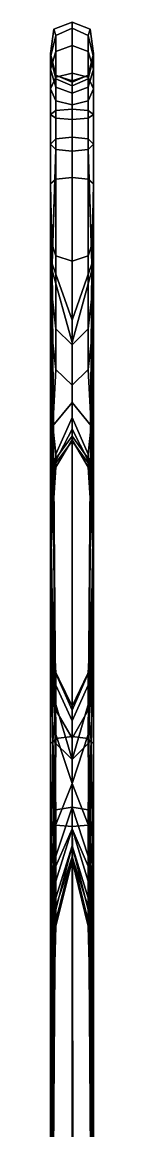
# Model space of a CAD drawing. Extents: x 0 to 405, y 0 to 52.
# Drawn here: x 0.14 to 1.34, y 21.32 to 52.1 of the extents above; entities that cross this region are included whole.
import ezdxf

# ---------------------------------------------------------------- set-up
doc = ezdxf.new("R2010")
doc.units = 0
doc.layers.add('COTAS', color=5, linetype='CONTINUOUS')

msp = doc.modelspace()

# ---------------------------------------------------------------- linework, layer by layer
at = {"layer": 'COTAS'}
for points in [[(0.24, 51.901, 8.206), (0.294, 51.729, 9.387), (0.744, 51.929, 9.456), (0.744, 52.097, 8.206)], [(0.24, 51.901, 8.206), (0.744, 52.097, 8.206), (0.744, 51.929, 6.956), (0.294, 51.729, 7.026)], [(1.248, 51.901, 8.206), (0.744, 52.097, 8.206), (0.744, 51.929, 9.456), (1.194, 51.729, 9.387)], [(1.248, 51.901, 8.206), (1.194, 51.729, 7.026), (0.744, 51.929, 6.956), (0.744, 52.097, 8.206)], [(0.24, 51.901, 8.206), (0.294, 51.729, 7.026), (0.144, 51.127, 7.234), (0.144, 51.23, 7.92)], [(0.24, 51.901, 8.206), (0.144, 51.23, 7.92), (0.144, 51.064, 8.206), (0.144, 51.23, 8.493)], [(0.24, 51.901, 8.206), (0.144, 51.23, 8.493), (0.144, 51.127, 9.178), (0.294, 51.729, 9.387)], [(0.294, 51.284, 5.945), (0.144, 50.788, 6.409), (0.144, 51.127, 7.234), (0.294, 51.729, 7.026)], [(0.294, 51.284, 10.468), (0.294, 51.729, 9.387), (0.144, 51.127, 9.178), (0.144, 50.788, 10.003)], [(0.294, 51.284, 10.468), (0.744, 51.449, 10.623), (0.744, 51.929, 9.456), (0.294, 51.729, 9.387)], [(0.294, 51.284, 5.945), (0.294, 51.729, 7.026), (0.744, 51.929, 6.956), (0.744, 51.449, 5.79)], [(1.194, 51.284, 10.468), (1.194, 51.729, 9.387), (0.744, 51.929, 9.456), (0.744, 51.449, 10.623)], [(1.194, 51.284, 5.945), (0.744, 51.449, 5.79), (0.744, 51.929, 6.956), (1.194, 51.729, 7.026)], [(1.248, 51.901, 8.206), (1.194, 51.729, 9.387), (1.344, 51.127, 9.178), (1.344, 51.23, 8.493)], [(1.248, 51.901, 8.206), (1.344, 51.23, 7.92), (1.344, 51.127, 7.234), (1.194, 51.729, 7.026)], [(1.194, 51.284, 10.468), (1.344, 50.788, 10.003), (1.344, 51.127, 9.178), (1.194, 51.729, 9.387)], [(1.194, 51.284, 5.945), (1.194, 51.729, 7.026), (1.344, 51.127, 7.234), (1.344, 50.788, 6.409)], [(1.248, 51.901, 8.206), (1.344, 51.23, 8.493), (1.344, 51.064, 8.206), (1.344, 51.23, 7.92)], [(0.294, 51.284, 10.468), (0.294, 50.57, 11.394), (0.744, 50.679, 11.621), (0.744, 51.449, 10.623)], [(0.294, 51.284, 5.945), (0.744, 51.449, 5.79), (0.744, 50.679, 4.791), (0.294, 50.57, 5.019)], [(1.194, 51.284, 10.468), (0.744, 51.449, 10.623), (0.744, 50.679, 11.621), (1.194, 50.57, 11.394)], [(1.194, 51.284, 5.945), (1.194, 50.57, 5.019), (0.744, 50.679, 4.791), (0.744, 51.449, 5.79)], [(0.294, 51.284, 5.945), (0.294, 50.57, 5.019), (0.144, 50.243, 5.703), (0.144, 50.788, 6.409)], [(0.294, 51.284, 10.468), (0.144, 50.788, 10.003), (0.144, 50.243, 10.71), (0.294, 50.57, 11.394)], [(0.294, 50.63, 7.939), (0.144, 51.23, 7.92), (0.144, 51.127, 7.234), (0.294, 50.526, 7.443)], [(0.294, 50.63, 7.939), (0.294, 50.614, 8.206), (0.144, 51.064, 8.206), (0.144, 51.23, 7.92)], [(0.294, 50.63, 8.474), (0.144, 51.23, 8.493), (0.144, 51.064, 8.206), (0.294, 50.614, 8.206)], [(0.294, 50.63, 8.474), (0.294, 50.526, 8.97), (0.144, 51.127, 9.178), (0.144, 51.23, 8.493)], [(0.294, 50.291, 6.874), (0.294, 50.526, 7.443), (0.144, 51.127, 7.234), (0.144, 50.788, 6.409)], [(0.294, 50.291, 9.539), (0.144, 50.788, 10.003), (0.144, 51.127, 9.178), (0.294, 50.526, 8.97)], [(1.194, 51.284, 10.468), (1.194, 50.57, 11.394), (1.344, 50.243, 10.71), (1.344, 50.788, 10.003)], [(1.194, 51.284, 5.945), (1.344, 50.788, 6.409), (1.344, 50.243, 5.703), (1.194, 50.57, 5.019)], [(1.194, 50.63, 8.474), (1.344, 51.23, 8.493), (1.344, 51.127, 9.178), (1.194, 50.526, 8.97)], [(1.194, 50.63, 8.474), (1.194, 50.614, 8.206), (1.344, 51.064, 8.206), (1.344, 51.23, 8.493)], [(1.194, 50.63, 7.939), (1.344, 51.23, 7.92), (1.344, 51.064, 8.206), (1.194, 50.614, 8.206)], [(1.194, 50.63, 7.939), (1.194, 50.526, 7.443), (1.344, 51.127, 7.234), (1.344, 51.23, 7.92)], [(1.194, 50.291, 9.539), (1.194, 50.526, 8.97), (1.344, 51.127, 9.178), (1.344, 50.788, 10.003)], [(1.194, 50.291, 6.874), (1.344, 50.788, 6.409), (1.344, 51.127, 7.234), (1.194, 50.526, 7.443)], [(0.294, 50.291, 6.874), (0.144, 50.788, 6.409), (0.144, 50.243, 5.703), (0.294, 49.916, 6.386)], [(0.294, 50.291, 9.539), (0.294, 49.916, 10.026), (0.144, 50.243, 10.71), (0.144, 50.788, 10.003)], [(1.194, 50.291, 9.539), (1.344, 50.788, 10.003), (1.344, 50.243, 10.71), (1.194, 49.916, 10.026)], [(1.194, 50.291, 6.874), (1.194, 49.916, 6.386), (1.344, 50.243, 5.703), (1.344, 50.788, 6.409)], [(0.294, 49.644, 4.305), (0.144, 49.536, 5.158), (0.144, 50.243, 5.703), (0.294, 50.57, 5.019)], [(0.294, 49.644, 12.107), (0.294, 50.57, 11.394), (0.144, 50.243, 10.71), (0.144, 49.536, 11.255)], [(0.294, 49.644, 12.107), (0.744, 49.68, 12.391), (0.744, 50.679, 11.621), (0.294, 50.57, 11.394)], [(0.294, 49.644, 4.305), (0.294, 50.57, 5.019), (0.744, 50.679, 4.791), (0.744, 49.68, 4.021)], [(0.294, 50.63, 8.474), (0.744, 50.429, 8.467), (0.744, 50.325, 8.9), (0.294, 50.526, 8.97)], [(0.294, 50.63, 7.939), (0.294, 50.526, 7.443), (0.744, 50.325, 7.513), (0.744, 50.429, 7.945)], [(0.294, 50.63, 8.474), (0.294, 50.614, 8.206), (0.744, 50.464, 8.206), (0.744, 50.429, 8.467)], [(0.294, 50.63, 7.939), (0.744, 50.429, 7.945), (0.744, 50.464, 8.206), (0.294, 50.614, 8.206)], [(0.294, 50.291, 9.539), (0.294, 50.526, 8.97), (0.744, 50.325, 8.9), (0.744, 50.126, 9.384)], [(0.294, 50.291, 6.874), (0.744, 50.126, 7.029), (0.744, 50.325, 7.513), (0.294, 50.526, 7.443)], [(1.194, 49.644, 12.107), (1.194, 50.57, 11.394), (0.744, 50.679, 11.621), (0.744, 49.68, 12.391)], [(1.194, 49.644, 4.305), (0.744, 49.68, 4.021), (0.744, 50.679, 4.791), (1.194, 50.57, 5.019)], [(1.194, 50.63, 8.474), (1.194, 50.526, 8.97), (0.744, 50.325, 8.9), (0.744, 50.429, 8.467)], [(1.194, 50.63, 7.939), (0.744, 50.429, 7.945), (0.744, 50.325, 7.513), (1.194, 50.526, 7.443)], [(1.194, 50.63, 8.474), (0.744, 50.429, 8.467), (0.744, 50.464, 8.206), (1.194, 50.614, 8.206)], [(1.194, 50.63, 7.939), (1.194, 50.614, 8.206), (0.744, 50.464, 8.206), (0.744, 50.429, 7.945)], [(1.194, 50.291, 9.539), (0.744, 50.126, 9.384), (0.744, 50.325, 8.9), (1.194, 50.526, 8.97)], [(1.194, 50.291, 6.874), (1.194, 50.526, 7.443), (0.744, 50.325, 7.513), (0.744, 50.126, 7.029)], [(1.194, 49.644, 12.107), (1.344, 49.536, 11.255), (1.344, 50.243, 10.71), (1.194, 50.57, 11.394)], [(1.194, 49.644, 4.305), (1.194, 50.57, 5.019), (1.344, 50.243, 5.703), (1.344, 49.536, 5.158)], [(0.294, 49.428, 6.01), (0.294, 49.916, 6.386), (0.144, 50.243, 5.703), (0.144, 49.536, 5.158)], [(0.294, 49.428, 10.402), (0.144, 49.536, 11.255), (0.144, 50.243, 10.71), (0.294, 49.916, 10.026)], [(0.294, 50.291, 9.539), (0.744, 50.126, 9.384), (0.744, 49.806, 9.799), (0.294, 49.916, 10.026)], [(0.294, 50.291, 6.874), (0.294, 49.916, 6.386), (0.744, 49.806, 6.614), (0.744, 50.126, 7.029)], [(1.194, 50.291, 9.539), (1.194, 49.916, 10.026), (0.744, 49.806, 9.799), (0.744, 50.126, 9.384)], [(1.194, 50.291, 6.874), (0.744, 50.126, 7.029), (0.744, 49.806, 6.614), (1.194, 49.916, 6.386)], [(1.194, 49.428, 10.402), (1.194, 49.916, 10.026), (1.344, 50.243, 10.71), (1.344, 49.536, 11.255)], [(1.194, 49.428, 6.01), (1.344, 49.536, 5.158), (1.344, 50.243, 5.703), (1.194, 49.916, 6.386)], [(0.294, 49.428, 10.402), (0.294, 49.916, 10.026), (0.744, 49.806, 9.799), (0.744, 49.392, 10.118)], [(0.294, 49.428, 6.01), (0.744, 49.392, 6.295), (0.744, 49.806, 6.614), (0.294, 49.916, 6.386)], [(1.194, 49.428, 10.402), (0.744, 49.392, 10.118), (0.744, 49.806, 9.799), (1.194, 49.916, 10.026)], [(1.194, 49.428, 6.01), (1.194, 49.916, 6.386), (0.744, 49.806, 6.614), (0.744, 49.392, 6.295)], [(0.294, 49.644, 4.305), (0.294, 48.563, 3.861), (0.144, 48.711, 4.818), (0.144, 49.536, 5.158)], [(0.294, 49.644, 12.107), (0.144, 49.536, 11.255), (0.144, 48.711, 11.594), (0.294, 48.563, 12.552)], [(0.294, 49.644, 12.107), (0.294, 48.563, 12.552), (0.744, 48.514, 12.871), (0.744, 49.68, 12.391)], [(0.294, 49.644, 4.305), (0.744, 49.68, 4.021), (0.744, 48.514, 3.541), (0.294, 48.563, 3.861)], [(1.194, 49.644, 12.107), (0.744, 49.68, 12.391), (0.744, 48.514, 12.871), (1.194, 48.563, 12.552)], [(1.194, 49.644, 4.305), (1.194, 48.563, 3.861), (0.744, 48.514, 3.541), (0.744, 49.68, 4.021)], [(1.194, 49.644, 12.107), (1.194, 48.563, 12.552), (1.344, 48.711, 11.594), (1.344, 49.536, 11.255)], [(1.194, 49.644, 4.305), (1.344, 49.536, 5.158), (1.344, 48.711, 4.818), (1.194, 48.563, 3.861)], [(0.294, 49.428, 6.01), (0.144, 49.536, 5.158), (0.144, 48.711, 4.818), (0.294, 48.859, 5.776)], [(0.294, 49.428, 10.402), (0.294, 48.859, 10.637), (0.144, 48.711, 11.594), (0.144, 49.536, 11.255)], [(0.294, 49.428, 10.402), (0.744, 49.392, 10.118), (0.744, 48.908, 10.317), (0.294, 48.859, 10.637)], [(0.294, 49.428, 6.01), (0.294, 48.859, 5.776), (0.744, 48.908, 6.095), (0.744, 49.392, 6.295)], [(1.194, 49.428, 10.402), (1.194, 48.859, 10.637), (0.744, 48.908, 10.317), (0.744, 49.392, 10.118)], [(1.194, 49.428, 6.01), (0.744, 49.392, 6.295), (0.744, 48.908, 6.095), (1.194, 48.859, 5.776)], [(1.194, 49.428, 10.402), (1.344, 49.536, 11.255), (1.344, 48.711, 11.594), (1.194, 48.859, 10.637)], [(1.194, 49.428, 6.01), (1.194, 48.859, 5.776), (1.344, 48.711, 4.818), (1.344, 49.536, 5.158)], [(0.294, 47.743, 5.682), (0.294, 48.859, 5.776), (0.144, 48.711, 4.818), (0.144, 47.607, 4.755)], [(0.294, 47.743, 10.731), (0.144, 47.607, 11.658), (0.144, 48.711, 11.594), (0.294, 48.859, 10.637)], [(0.193, 45.391, 3.628), (0.144, 47.607, 4.755), (0.144, 48.711, 4.818), (0.294, 48.563, 3.861)], [(0.181, 45.244, 12.809), (0.294, 48.563, 12.552), (0.144, 48.711, 11.594), (0.144, 47.607, 11.658)], [(0.294, 47.743, 10.731), (0.294, 48.859, 10.637), (0.744, 48.908, 10.317), (0.744, 47.788, 10.422)], [(0.294, 47.743, 5.682), (0.744, 47.788, 5.991), (0.744, 48.908, 6.095), (0.294, 48.859, 5.776)], [(1.194, 47.743, 10.731), (0.744, 47.788, 10.422), (0.744, 48.908, 10.317), (1.194, 48.859, 10.637)], [(1.194, 47.743, 5.682), (1.194, 48.859, 5.776), (0.744, 48.908, 6.095), (0.744, 47.788, 5.991)], [(1.194, 47.743, 10.731), (1.194, 48.859, 10.637), (1.344, 48.711, 11.594), (1.344, 47.607, 11.658)], [(1.194, 47.743, 5.682), (1.344, 47.607, 4.755), (1.344, 48.711, 4.818), (1.194, 48.859, 5.776)], [(1.306, 45.244, 12.809), (1.344, 47.607, 11.658), (1.344, 48.711, 11.594), (1.194, 48.563, 12.552)], [(1.295, 45.391, 3.628), (1.194, 48.563, 3.861), (1.344, 48.711, 4.818), (1.344, 47.607, 4.755)], [(0.181, 45.244, 12.809), (0.744, 43.202, 13.123), (0.744, 48.514, 12.871), (0.294, 48.563, 12.552)], [(0.193, 45.391, 3.628), (0.294, 48.563, 3.861), (0.744, 48.514, 3.541), (0.744, 43.827, 3.29)], [(1.306, 45.244, 12.809), (1.194, 48.563, 12.552), (0.744, 48.514, 12.871), (0.744, 43.202, 13.123)], [(1.295, 45.391, 3.628), (0.744, 43.827, 3.29), (0.744, 48.514, 3.541), (1.194, 48.563, 3.861)], [(0.294, 47.743, 5.682), (0.144, 47.607, 4.755), (0.144, 46.064, 5.04), (0.294, 45.614, 5.727)], [(0.294, 47.743, 10.731), (0.294, 45.614, 10.686), (0.144, 46.064, 11.373), (0.144, 47.607, 11.658)], [(0.294, 47.743, 10.731), (0.744, 47.788, 10.422), (0.744, 45.464, 10.456), (0.294, 45.614, 10.686)], [(0.294, 47.743, 5.682), (0.294, 45.614, 5.727), (0.744, 45.464, 5.956), (0.744, 47.788, 5.991)], [(1.194, 47.743, 10.731), (1.194, 45.614, 10.686), (0.744, 45.464, 10.456), (0.744, 47.788, 10.422)], [(1.194, 47.743, 5.682), (0.744, 47.788, 5.991), (0.744, 45.464, 5.956), (1.194, 45.614, 5.727)], [(1.194, 47.743, 10.731), (1.344, 47.607, 11.658), (1.344, 46.064, 11.373), (1.194, 45.614, 10.686)], [(1.194, 47.743, 5.682), (1.194, 45.614, 5.727), (1.344, 46.064, 5.04), (1.344, 47.607, 4.755)], [(0.193, 45.391, 3.628), (0.144, 44.909, 4.834), (0.144, 46.064, 5.04), (0.144, 47.607, 4.755)], [(0.181, 45.244, 12.809), (0.144, 47.607, 11.658), (0.144, 46.064, 11.373), (0.144, 44.909, 11.579)], [(1.295, 45.391, 3.628), (1.344, 47.607, 4.755), (1.344, 46.064, 5.04), (1.344, 44.909, 4.834)], [(1.306, 45.244, 12.809), (1.344, 44.909, 11.579), (1.344, 46.064, 11.373), (1.344, 47.607, 11.658)], [(0.294, 43.583, 5.702), (0.294, 45.614, 5.727), (0.144, 46.064, 5.04), (0.144, 44.909, 4.834)], [(0.294, 43.583, 10.711), (0.144, 44.909, 11.579), (0.144, 46.064, 11.373), (0.294, 45.614, 10.686)], [(1.194, 43.583, 10.711), (1.194, 45.614, 10.686), (1.344, 46.064, 11.373), (1.344, 44.909, 11.579)], [(1.194, 43.583, 5.702), (1.344, 44.909, 4.834), (1.344, 46.064, 5.04), (1.194, 45.614, 5.727)], [(0.294, 43.583, 10.711), (0.294, 45.614, 10.686), (0.744, 45.464, 10.456), (0.744, 43.141, 10.422)], [(0.294, 43.583, 5.702), (0.744, 43.141, 5.991), (0.744, 45.464, 5.956), (0.294, 45.614, 5.727)], [(1.194, 43.583, 10.711), (0.744, 43.141, 10.422), (0.744, 45.464, 10.456), (1.194, 45.614, 10.686)], [(1.194, 43.583, 5.702), (1.194, 45.614, 5.727), (0.744, 45.464, 5.956), (0.744, 43.141, 5.991)], [(0.193, 45.391, 3.628), (0.144, 37.782, 4.65), (0.144, 40.142, 5.169), (0.144, 43.169, 4.936)], [(0.193, 45.391, 3.628), (0.294, 32.214, 3.445), (0.144, 32.063, 4.16), (0.144, 37.782, 4.65)], [(0.193, 45.391, 3.628), (0.144, 43.169, 4.936), (0.144, 43.768, 5.132), (0.144, 44.909, 4.834)], [(0.181, 45.244, 12.809), (0.144, 43.169, 11.477), (0.144, 40.142, 11.244), (0.144, 38.866, 11.524)], [(0.181, 45.244, 12.809), (0.144, 44.909, 11.579), (0.144, 43.768, 11.28), (0.144, 43.169, 11.477)], [(0.181, 45.244, 12.809), (0.144, 35.966, 11.776), (0.144, 29.932, 12.253), (0.294, 29.806, 12.968)], [(0.181, 45.244, 12.809), (0.144, 38.866, 11.524), (0.144, 36.398, 11.3), (0.144, 35.966, 11.776)], [(0.181, 45.244, 12.809), (0.294, 29.806, 12.968), (0.744, 29.764, 13.206), (0.744, 43.202, 13.123)], [(0.193, 45.391, 3.628), (0.744, 43.827, 3.29), (0.744, 32.264, 3.206), (0.294, 32.214, 3.445)], [(1.295, 45.391, 3.628), (1.194, 32.214, 3.445), (0.744, 32.264, 3.206), (0.744, 43.827, 3.29)], [(1.306, 45.244, 12.809), (0.744, 43.202, 13.123), (0.744, 29.764, 13.206), (1.194, 29.806, 12.968)], [(1.295, 45.391, 3.628), (1.344, 37.782, 4.65), (1.344, 32.063, 4.16), (1.194, 32.214, 3.445)], [(1.306, 45.244, 12.809), (1.194, 29.806, 12.968), (1.344, 29.932, 12.253), (1.344, 35.966, 11.776)], [(1.295, 45.391, 3.628), (1.344, 44.909, 4.834), (1.344, 43.768, 5.132), (1.344, 43.169, 4.936)], [(1.295, 45.391, 3.628), (1.344, 43.169, 4.936), (1.344, 40.142, 5.169), (1.344, 37.782, 4.65)], [(1.306, 45.244, 12.809), (1.344, 43.169, 11.477), (1.344, 43.768, 11.28), (1.344, 44.909, 11.579)], [(1.306, 45.244, 12.809), (1.344, 38.866, 11.524), (1.344, 40.142, 11.244), (1.344, 43.169, 11.477)], [(1.306, 45.244, 12.809), (1.344, 35.966, 11.776), (1.344, 36.398, 11.3), (1.344, 38.866, 11.524)], [(0.294, 43.583, 10.711), (0.294, 42.457, 10.558), (0.144, 43.768, 11.28), (0.144, 44.909, 11.579)], [(0.294, 43.583, 5.702), (0.144, 44.909, 4.834), (0.144, 43.768, 5.132), (0.294, 42.457, 5.855)], [(1.194, 43.583, 10.711), (1.344, 44.909, 11.579), (1.344, 43.768, 11.28), (1.194, 42.457, 10.558)], [(1.194, 43.583, 5.702), (1.194, 42.457, 5.855), (1.344, 43.768, 5.132), (1.344, 44.909, 4.834)], [(0.21, 40.888, 10.261), (0.144, 43.169, 11.477), (0.144, 43.768, 11.28), (0.294, 42.457, 10.558)], [(0.21, 40.888, 6.151), (0.294, 42.457, 5.855), (0.144, 43.768, 5.132), (0.144, 43.169, 4.936)], [(1.277, 40.888, 10.261), (1.194, 42.457, 10.558), (1.344, 43.768, 11.28), (1.344, 43.169, 11.477)], [(1.277, 40.888, 6.151), (1.344, 43.169, 4.936), (1.344, 43.768, 5.132), (1.194, 42.457, 5.855)], [(0.294, 43.583, 10.711), (0.744, 43.141, 10.422), (0.744, 42.02, 10.317), (0.294, 42.457, 10.558)], [(0.294, 43.583, 5.702), (0.294, 42.457, 5.855), (0.744, 42.02, 6.095), (0.744, 43.141, 5.991)], [(1.194, 43.583, 10.711), (1.194, 42.457, 10.558), (0.744, 42.02, 10.317), (0.744, 43.141, 10.422)], [(1.194, 43.583, 5.702), (0.744, 43.141, 5.991), (0.744, 42.02, 6.095), (1.194, 42.457, 5.855)], [(0.21, 40.888, 10.261), (0.144, 37.155, 10.447), (0.144, 40.142, 11.244), (0.144, 43.169, 11.477)], [(0.21, 40.888, 6.151), (0.144, 43.169, 4.936), (0.144, 40.142, 5.169), (0.144, 37.155, 5.966)], [(1.277, 40.888, 10.261), (1.344, 43.169, 11.477), (1.344, 40.142, 11.244), (1.344, 37.155, 10.447)], [(1.277, 40.888, 6.151), (1.344, 37.155, 5.966), (1.344, 40.142, 5.169), (1.344, 43.169, 4.936)], [(0.21, 40.888, 10.261), (0.294, 42.457, 10.558), (0.744, 42.02, 10.317), (0.744, 41.536, 10.118)], [(0.21, 40.888, 6.151), (0.744, 41.536, 6.295), (0.744, 42.02, 6.095), (0.294, 42.457, 5.855)], [(1.277, 40.888, 10.261), (0.744, 41.536, 10.118), (0.744, 42.02, 10.317), (1.194, 42.457, 10.558)], [(1.277, 40.888, 6.151), (1.194, 42.457, 5.855), (0.744, 42.02, 6.095), (0.744, 41.536, 6.295)], [(0.21, 40.888, 10.261), (0.744, 41.536, 10.118), (0.744, 41.122, 9.799), (0.294, 40.107, 9.682)], [(0.21, 40.888, 6.151), (0.294, 40.107, 6.73), (0.744, 41.122, 6.614), (0.744, 41.536, 6.295)], [(1.277, 40.888, 10.261), (1.194, 40.107, 9.682), (0.744, 41.122, 9.799), (0.744, 41.536, 10.118)], [(1.277, 40.888, 6.151), (0.744, 41.536, 6.295), (0.744, 41.122, 6.614), (1.194, 40.107, 6.73)], [(0.294, 39.924, 9.265), (0.294, 40.107, 9.682), (0.744, 41.122, 9.799), (0.744, 40.802, 9.384)], [(0.294, 39.924, 7.148), (0.744, 40.802, 7.029), (0.744, 41.122, 6.614), (0.294, 40.107, 6.73)], [(1.194, 39.924, 9.265), (0.744, 40.802, 9.384), (0.744, 41.122, 9.799), (1.194, 40.107, 9.682)], [(1.194, 39.924, 7.148), (1.194, 40.107, 6.73), (0.744, 41.122, 6.614), (0.744, 40.802, 7.029)], [(0.21, 40.888, 10.261), (0.294, 40.107, 9.682), (0.144, 37.061, 9.333), (0.144, 36.666, 9.765)], [(0.21, 40.888, 6.151), (0.144, 36.666, 6.648), (0.144, 37.061, 7.08), (0.294, 40.107, 6.73)], [(0.21, 40.888, 10.261), (0.144, 36.666, 9.765), (0.144, 35.315, 10.018), (0.144, 37.155, 10.447)], [(0.21, 40.888, 6.151), (0.144, 37.155, 5.966), (0.144, 35.315, 6.395), (0.144, 36.666, 6.648)], [(0.294, 39.924, 9.265), (0.744, 40.802, 9.384), (0.744, 40.603, 8.9), (0.294, 39.987, 8.842)], [(0.294, 39.924, 7.148), (0.294, 39.987, 7.57), (0.744, 40.603, 7.513), (0.744, 40.802, 7.029)], [(1.194, 39.924, 9.265), (1.194, 39.987, 8.842), (0.744, 40.603, 8.9), (0.744, 40.802, 9.384)], [(1.194, 39.924, 7.148), (0.744, 40.802, 7.029), (0.744, 40.603, 7.513), (1.194, 39.987, 7.57)], [(1.277, 40.888, 6.151), (1.194, 40.107, 6.73), (1.344, 37.061, 7.08), (1.344, 36.666, 6.648)], [(1.277, 40.888, 10.261), (1.344, 36.666, 9.765), (1.344, 37.061, 9.333), (1.194, 40.107, 9.682)], [(1.277, 40.888, 6.151), (1.344, 36.666, 6.648), (1.344, 35.315, 6.395), (1.344, 37.155, 5.966)], [(1.277, 40.888, 10.261), (1.344, 37.155, 10.447), (1.344, 35.315, 10.018), (1.344, 36.666, 9.765)], [(0.294, 39.741, 8.442), (0.294, 39.987, 8.842), (0.744, 40.603, 8.9), (0.744, 40.499, 8.467)], [(0.294, 39.741, 7.971), (0.744, 40.499, 7.945), (0.744, 40.603, 7.513), (0.294, 39.987, 7.57)], [(0.294, 39.741, 7.971), (0.294, 39.86, 8.206), (0.744, 40.464, 8.206), (0.744, 40.499, 7.945)], [(0.294, 39.741, 8.442), (0.744, 40.499, 8.467), (0.744, 40.464, 8.206), (0.294, 39.86, 8.206)], [(1.194, 39.741, 8.442), (0.744, 40.499, 8.467), (0.744, 40.603, 8.9), (1.194, 39.987, 8.842)], [(1.194, 39.741, 7.971), (1.194, 39.987, 7.57), (0.744, 40.603, 7.513), (0.744, 40.499, 7.945)], [(1.194, 39.741, 7.971), (0.744, 40.499, 7.945), (0.744, 40.464, 8.206), (1.194, 39.86, 8.206)], [(1.194, 39.741, 8.442), (1.194, 39.86, 8.206), (0.744, 40.464, 8.206), (0.744, 40.499, 8.467)], [(0.24, 33.336, 10.466), (0.144, 38.866, 11.524), (0.144, 40.142, 11.244), (0.144, 37.155, 10.447)], [(0.21, 32.158, 5.851), (0.144, 37.155, 5.966), (0.144, 40.142, 5.169), (0.144, 37.782, 4.65)], [(0.294, 39.924, 9.265), (0.144, 37.289, 8.907), (0.144, 37.061, 9.333), (0.294, 40.107, 9.682)], [(0.294, 39.924, 7.148), (0.294, 40.107, 6.73), (0.144, 37.061, 7.08), (0.144, 37.289, 7.506)], [(1.194, 39.924, 7.148), (1.344, 37.289, 7.506), (1.344, 37.061, 7.08), (1.194, 40.107, 6.73)], [(1.194, 39.924, 9.265), (1.194, 40.107, 9.682), (1.344, 37.061, 9.333), (1.344, 37.289, 8.907)], [(1.248, 33.336, 10.466), (1.344, 37.155, 10.447), (1.344, 40.142, 11.244), (1.344, 38.866, 11.524)], [(1.277, 32.158, 5.851), (1.344, 37.782, 4.65), (1.344, 40.142, 5.169), (1.344, 37.155, 5.966)], [(0.294, 39.924, 9.265), (0.294, 39.987, 8.842), (0.144, 38.14, 8.669), (0.144, 37.289, 8.907)], [(0.294, 39.741, 8.442), (0.144, 37.467, 8.366), (0.144, 38.14, 8.669), (0.294, 39.987, 8.842)], [(0.294, 39.741, 7.971), (0.294, 39.987, 7.57), (0.144, 38.14, 7.744), (0.144, 37.467, 8.047)], [(0.294, 39.924, 7.148), (0.144, 37.289, 7.506), (0.144, 38.14, 7.744), (0.294, 39.987, 7.57)], [(0.294, 39.741, 8.442), (0.294, 39.86, 8.206), (0.144, 38.048, 8.206), (0.144, 37.467, 8.366)], [(0.294, 39.741, 7.971), (0.144, 37.467, 8.047), (0.144, 38.048, 8.206), (0.294, 39.86, 8.206)], [(1.194, 39.924, 7.148), (1.194, 39.987, 7.57), (1.344, 38.14, 7.744), (1.344, 37.289, 7.506)], [(1.194, 39.741, 7.971), (1.344, 37.467, 8.047), (1.344, 38.14, 7.744), (1.194, 39.987, 7.57)], [(1.194, 39.741, 8.442), (1.194, 39.987, 8.842), (1.344, 38.14, 8.669), (1.344, 37.467, 8.366)], [(1.194, 39.924, 9.265), (1.344, 37.289, 8.907), (1.344, 38.14, 8.669), (1.194, 39.987, 8.842)], [(1.194, 39.741, 7.971), (1.194, 39.86, 8.206), (1.344, 38.048, 8.206), (1.344, 37.467, 8.047)], [(1.194, 39.741, 8.442), (1.344, 37.467, 8.366), (1.344, 38.048, 8.206), (1.194, 39.86, 8.206)], [(0.24, 33.336, 10.466), (0.294, 32.323, 10.585), (0.144, 36.398, 11.3), (0.144, 38.866, 11.524)], [(1.248, 33.336, 10.466), (1.344, 38.866, 11.524), (1.344, 36.398, 11.3), (1.194, 32.323, 10.585)], [(0.193, 34.248, 8.206), (0.144, 37.289, 8.907), (0.144, 38.14, 8.669), (0.144, 37.467, 8.366)], [(0.193, 34.248, 8.206), (0.144, 37.467, 8.047), (0.144, 38.14, 7.744), (0.144, 37.289, 7.506)], [(0.193, 34.248, 8.206), (0.144, 37.467, 8.366), (0.144, 38.048, 8.206), (0.144, 37.467, 8.047)], [(1.295, 34.248, 8.206), (1.344, 37.289, 7.506), (1.344, 38.14, 7.744), (1.344, 37.467, 8.047)], [(1.295, 34.248, 8.206), (1.344, 37.467, 8.366), (1.344, 38.14, 8.669), (1.344, 37.289, 8.907)], [(1.295, 34.248, 8.206), (1.344, 37.467, 8.047), (1.344, 38.048, 8.206), (1.344, 37.467, 8.366)], [(0.21, 32.158, 5.851), (0.144, 37.782, 4.65), (0.144, 32.063, 4.16), (0.144, 26.846, 4.636)], [(1.277, 32.158, 5.851), (1.344, 26.846, 4.636), (1.344, 32.063, 4.16), (1.344, 37.782, 4.65)], [(0.193, 34.248, 8.206), (0.294, 34.015, 8.984), (0.144, 37.061, 9.333), (0.144, 37.289, 8.907)], [(0.193, 34.248, 8.206), (0.144, 37.289, 7.506), (0.144, 37.061, 7.08), (0.294, 34.015, 7.429)], [(1.295, 34.248, 8.206), (1.194, 34.015, 7.429), (1.344, 37.061, 7.08), (1.344, 37.289, 7.506)], [(1.295, 34.248, 8.206), (1.344, 37.289, 8.907), (1.344, 37.061, 9.333), (1.194, 34.015, 8.984)], [(0.24, 33.336, 10.466), (0.144, 37.155, 10.447), (0.144, 35.315, 10.018), (0.294, 32.995, 9.958)], [(0.21, 32.158, 5.851), (0.294, 32.995, 6.455), (0.144, 35.315, 6.395), (0.144, 37.155, 5.966)], [(0.294, 33.69, 9.54), (0.144, 36.666, 9.765), (0.144, 37.061, 9.333), (0.294, 34.015, 8.984)], [(0.294, 33.69, 6.872), (0.294, 34.015, 7.429), (0.144, 37.061, 7.08), (0.144, 36.666, 6.648)], [(1.277, 32.158, 5.851), (1.344, 37.155, 5.966), (1.344, 35.315, 6.395), (1.194, 32.995, 6.455)], [(1.248, 33.336, 10.466), (1.194, 32.995, 9.958), (1.344, 35.315, 10.018), (1.344, 37.155, 10.447)], [(1.194, 33.69, 6.872), (1.344, 36.666, 6.648), (1.344, 37.061, 7.08), (1.194, 34.015, 7.429)], [(1.194, 33.69, 9.54), (1.194, 34.015, 8.984), (1.344, 37.061, 9.333), (1.344, 36.666, 9.765)], [(0.294, 33.69, 9.54), (0.294, 32.995, 9.958), (0.144, 35.315, 10.018), (0.144, 36.666, 9.765)], [(0.294, 33.69, 6.872), (0.144, 36.666, 6.648), (0.144, 35.315, 6.395), (0.294, 32.995, 6.455)], [(1.194, 33.69, 6.872), (1.194, 32.995, 6.455), (1.344, 35.315, 6.395), (1.344, 36.666, 6.648)], [(1.194, 33.69, 9.54), (1.344, 36.666, 9.765), (1.344, 35.315, 10.018), (1.194, 32.995, 9.958)], [(0.24, 30.221, 10.668), (0.144, 35.966, 11.776), (0.144, 36.398, 11.3), (0.294, 32.323, 10.585)], [(1.248, 30.221, 10.668), (1.194, 32.323, 10.585), (1.344, 36.398, 11.3), (1.344, 35.966, 11.776)], [(0.24, 30.221, 10.668), (0.144, 24.089, 11.708), (0.144, 29.932, 12.253), (0.144, 35.966, 11.776)], [(1.248, 30.221, 10.668), (1.344, 35.966, 11.776), (1.344, 29.932, 12.253), (1.344, 24.089, 11.708)], [(0.193, 34.248, 8.206), (0.744, 33.107, 8.206), (0.744, 32.999, 8.868), (0.294, 34.015, 8.984)], [(0.193, 34.248, 8.206), (0.294, 34.015, 7.429), (0.744, 32.999, 7.545), (0.744, 33.107, 8.206)], [(1.295, 34.248, 8.206), (1.194, 34.015, 8.984), (0.744, 32.999, 8.868), (0.744, 33.107, 8.206)], [(1.295, 34.248, 8.206), (0.744, 33.107, 8.206), (0.744, 32.999, 7.545), (1.194, 34.015, 7.429)], [(0.294, 33.69, 9.54), (0.294, 34.015, 8.984), (0.744, 32.999, 8.868), (0.744, 32.698, 9.466)], [(0.294, 33.69, 6.872), (0.744, 32.698, 6.947), (0.744, 32.999, 7.545), (0.294, 34.015, 7.429)], [(1.194, 33.69, 9.54), (0.744, 32.698, 9.466), (0.744, 32.999, 8.868), (1.194, 34.015, 8.984)], [(1.194, 33.69, 6.872), (1.194, 34.015, 7.429), (0.744, 32.999, 7.545), (0.744, 32.698, 6.947)], [(0.294, 33.69, 9.54), (0.744, 32.698, 9.466), (0.744, 32.222, 9.938), (0.294, 32.995, 9.958)], [(0.294, 33.69, 6.872), (0.294, 32.995, 6.455), (0.744, 32.222, 6.475), (0.744, 32.698, 6.947)], [(1.194, 33.69, 9.54), (1.194, 32.995, 9.958), (0.744, 32.222, 9.938), (0.744, 32.698, 9.466)], [(1.194, 33.69, 6.872), (0.744, 32.698, 6.947), (0.744, 32.222, 6.475), (1.194, 32.995, 6.455)], [(0.24, 33.336, 10.466), (0.744, 31.626, 10.244), (0.744, 30.964, 10.346), (0.294, 32.323, 10.585)], [(0.24, 33.336, 10.466), (0.294, 32.995, 9.958), (0.744, 32.222, 9.938), (0.744, 31.626, 10.244)], [(1.248, 33.336, 10.466), (1.194, 32.323, 10.585), (0.744, 30.964, 10.346), (0.744, 31.626, 10.244)], [(1.248, 33.336, 10.466), (0.744, 31.626, 10.244), (0.744, 32.222, 9.938), (1.194, 32.995, 9.958)], [(0.21, 32.158, 5.851), (0.744, 31.626, 6.169), (0.744, 32.222, 6.475), (0.294, 32.995, 6.455)], [(1.277, 32.158, 5.851), (1.194, 32.995, 6.455), (0.744, 32.222, 6.475), (0.744, 31.626, 6.169)], [(0.24, 30.221, 10.668), (0.294, 32.323, 10.585), (0.744, 30.964, 10.346), (0.744, 30.302, 10.244)], [(1.248, 30.221, 10.668), (0.744, 30.302, 10.244), (0.744, 30.964, 10.346), (1.194, 32.323, 10.585)], [(0.168, 17.689, 3.76), (0.144, 26.846, 4.636), (0.144, 32.063, 4.16), (0.294, 32.214, 3.445)], [(0.21, 32.158, 5.851), (0.144, 26.846, 4.636), (0.144, 26.398, 5.113), (0.294, 29.823, 5.828)], [(0.168, 17.689, 3.76), (0.294, 32.214, 3.445), (0.744, 32.264, 3.206), (0.766, 21.014, 3.123)], [(0.21, 32.158, 5.851), (0.294, 29.823, 5.828), (0.744, 30.964, 6.066), (0.744, 31.626, 6.169)], [(1.326, 17.689, 3.768), (0.766, 21.014, 3.123), (0.744, 32.264, 3.206), (1.194, 32.214, 3.445)], [(1.277, 32.158, 5.851), (0.744, 31.626, 6.169), (0.744, 30.964, 6.066), (1.194, 29.823, 5.828)], [(1.326, 17.689, 3.768), (1.194, 32.214, 3.445), (1.344, 32.063, 4.16), (1.344, 26.846, 4.636)], [(1.277, 32.158, 5.851), (1.194, 29.823, 5.828), (1.344, 26.398, 5.113), (1.344, 26.846, 4.636)], [(0.294, 28.945, 5.862), (0.744, 30.302, 6.169), (0.744, 30.964, 6.066), (0.294, 29.823, 5.828)], [(1.194, 28.945, 5.862), (1.194, 29.823, 5.828), (0.744, 30.964, 6.066), (0.744, 30.302, 6.169)], [(0.24, 30.221, 10.668), (0.294, 28.253, 10.21), (0.144, 23.892, 11.027), (0.144, 24.089, 11.708)], [(0.24, 30.221, 10.668), (0.744, 30.302, 10.244), (0.744, 29.706, 9.938), (0.294, 28.253, 10.21)], [(0.294, 28.945, 5.862), (0.294, 28.67, 6.203), (0.744, 29.706, 6.475), (0.744, 30.302, 6.169)], [(1.248, 30.221, 10.668), (1.194, 28.253, 10.21), (0.744, 29.706, 9.938), (0.744, 30.302, 10.244)], [(1.194, 28.945, 5.862), (0.744, 30.302, 6.169), (0.744, 29.706, 6.475), (1.194, 28.67, 6.203)], [(1.248, 30.221, 10.668), (1.344, 24.089, 11.708), (1.344, 23.892, 11.027), (1.194, 28.253, 10.21)], [(0.193, 15.446, 12.442), (0.294, 29.806, 12.968), (0.144, 29.932, 12.253), (0.144, 24.089, 11.708)], [(1.295, 15.446, 12.442), (1.344, 24.089, 11.708), (1.344, 29.932, 12.253), (1.194, 29.806, 12.968)], [(0.294, 28.945, 5.862), (0.294, 29.823, 5.828), (0.144, 26.398, 5.113), (0.144, 24.872, 4.943)], [(0.193, 15.446, 12.442), (0.744, 16.327, 13.123), (0.744, 29.764, 13.206), (0.294, 29.806, 12.968)], [(0.294, 27.465, 9.854), (0.294, 28.253, 10.21), (0.744, 29.706, 9.938), (0.744, 29.231, 9.466)], [(0.294, 27.786, 6.67), (0.744, 29.231, 6.947), (0.744, 29.706, 6.475), (0.294, 28.67, 6.203)], [(1.295, 15.446, 12.442), (1.194, 29.806, 12.968), (0.744, 29.764, 13.206), (0.744, 16.327, 13.123)], [(1.194, 27.465, 9.854), (0.744, 29.231, 9.466), (0.744, 29.706, 9.938), (1.194, 28.253, 10.21)], [(1.194, 27.786, 6.67), (1.194, 28.67, 6.203), (0.744, 29.706, 6.475), (0.744, 29.231, 6.947)], [(1.194, 28.945, 5.862), (1.344, 24.872, 4.943), (1.344, 26.398, 5.113), (1.194, 29.823, 5.828)], [(0.294, 28.945, 5.862), (0.144, 24.872, 4.943), (0.144, 25.559, 5.386), (0.294, 28.67, 6.203)], [(0.294, 27.465, 9.854), (0.744, 29.231, 9.466), (0.744, 28.929, 8.868), (0.294, 27.54, 9.229)], [(0.294, 27.786, 6.67), (0.294, 27.158, 7.628), (0.744, 28.929, 7.545), (0.744, 29.231, 6.947)], [(1.194, 27.465, 9.854), (1.194, 27.54, 9.229), (0.744, 28.929, 8.868), (0.744, 29.231, 9.466)], [(1.194, 27.786, 6.67), (0.744, 29.231, 6.947), (0.744, 28.929, 7.545), (1.194, 27.158, 7.628)], [(1.194, 28.945, 5.862), (1.194, 28.67, 6.203), (1.344, 25.559, 5.386), (1.344, 24.872, 4.943)], [(0.294, 27.786, 6.67), (0.294, 28.67, 6.203), (0.144, 25.559, 5.386), (0.144, 23.453, 5.838)], [(0.294, 27.004, 8.63), (0.294, 27.54, 9.229), (0.744, 28.929, 8.868), (0.744, 28.822, 8.206)], [(0.294, 27.004, 8.63), (0.744, 28.822, 8.206), (0.744, 28.929, 7.545), (0.294, 27.158, 7.628)], [(1.194, 27.004, 8.63), (0.744, 28.822, 8.206), (0.744, 28.929, 8.868), (1.194, 27.54, 9.229)], [(1.194, 27.004, 8.63), (1.194, 27.158, 7.628), (0.744, 28.929, 7.545), (0.744, 28.822, 8.206)], [(1.194, 27.786, 6.67), (1.344, 23.453, 5.838), (1.344, 25.559, 5.386), (1.194, 28.67, 6.203)], [(0.294, 27.465, 9.854), (0.144, 22.169, 11.019), (0.144, 23.892, 11.027), (0.294, 28.253, 10.21)], [(1.194, 27.465, 9.854), (1.194, 28.253, 10.21), (1.344, 23.892, 11.027), (1.344, 22.169, 11.019)], [(0.294, 27.786, 6.67), (0.144, 23.453, 5.838), (0.144, 21.847, 7.876), (0.294, 27.158, 7.628)], [(1.194, 27.786, 6.67), (1.194, 27.158, 7.628), (1.344, 21.847, 7.876), (1.344, 23.453, 5.838)], [(0.294, 27.465, 9.854), (0.294, 27.54, 9.229), (0.144, 23.374, 10.314), (0.144, 22.169, 11.019)], [(0.294, 27.004, 8.63), (0.144, 21.55, 9.901), (0.144, 23.374, 10.314), (0.294, 27.54, 9.229)], [(1.194, 27.004, 8.63), (1.194, 27.54, 9.229), (1.344, 23.374, 10.314), (1.344, 21.55, 9.901)], [(1.194, 27.465, 9.854), (1.344, 22.169, 11.019), (1.344, 23.374, 10.314), (1.194, 27.54, 9.229)], [(0.294, 27.004, 8.63), (0.294, 27.158, 7.628), (0.144, 21.847, 7.876), (0.144, 21.55, 9.901)], [(1.194, 27.004, 8.63), (1.344, 21.55, 9.901), (1.344, 21.847, 7.876), (1.194, 27.158, 7.628)], [(0.168, 17.689, 3.76), (0.144, 24.872, 4.943), (0.144, 26.398, 5.113), (0.144, 26.846, 4.636)], [(1.326, 17.689, 3.768), (1.344, 26.846, 4.636), (1.344, 26.398, 5.113), (1.344, 24.872, 4.943)], [(0.168, 17.689, 3.76), (0.144, 23.453, 5.838), (0.144, 25.559, 5.386), (0.144, 24.872, 4.943)], [(1.326, 17.689, 3.768), (1.344, 24.872, 4.943), (1.344, 25.559, 5.386), (1.344, 23.453, 5.838)], [(0.193, 15.446, 12.442), (0.144, 24.089, 11.708), (0.144, 23.892, 11.027), (0.144, 22.169, 11.019)], [(1.295, 15.446, 12.442), (1.344, 22.169, 11.019), (1.344, 23.892, 11.027), (1.344, 24.089, 11.708)], [(0.168, 17.689, 3.76), (0.144, 16.118, 8.485), (0.144, 21.847, 7.876), (0.144, 23.453, 5.838)], [(1.326, 17.689, 3.768), (1.344, 23.453, 5.838), (1.344, 21.847, 7.876), (1.344, 16.118, 8.485)], [(0.193, 15.446, 12.442), (0.144, 22.169, 11.019), (0.144, 23.374, 10.314), (0.144, 21.55, 9.901)], [(1.295, 15.446, 12.442), (1.344, 21.55, 9.901), (1.344, 23.374, 10.314), (1.344, 22.169, 11.019)], [(0.193, 15.446, 12.442), (0.144, 21.55, 9.901), (0.144, 21.847, 7.876), (0.144, 16.118, 8.485)], [(1.295, 15.446, 12.442), (1.344, 16.118, 8.485), (1.344, 21.847, 7.876), (1.344, 21.55, 9.901)]]:
    msp.add_3dface(points, dxfattribs=at)

doc.saveas('drawing.dxf')
